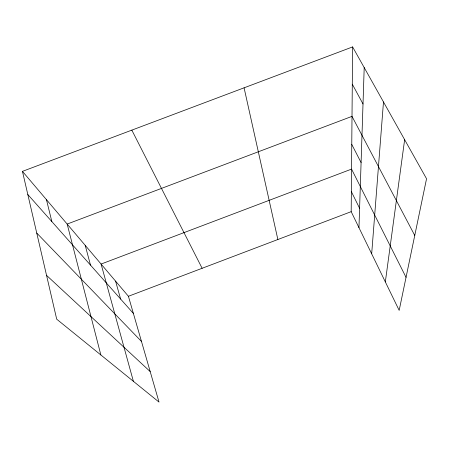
<?xml version="1.0" encoding="UTF-8"?>
<svg xmlns="http://www.w3.org/2000/svg" width="449" height="449" viewBox="0 0 449 449"><rect width="100%" height="100%" fill="white"/><g stroke="black" fill="none" stroke-linecap="round" stroke-linejoin="round"><path stroke-width="0.67" d="M352.611 46.915L426.55 178.747L399.172 310.377L351.185 211.664L352.611 46.915L22.45 171.361L56.709 319.194L159.019 402.085L128.42 296.278L22.45 171.361M358.959 227.649L364.206 67.586M371.677 253.808L383.485 101.968M385.337 281.91L404.639 139.684M128.42 296.278L351.185 211.664M46.556 275.366L150.196 371.57M36.751 233.065L141.48 341.442M27.821 194.524L133.375 313.408M352.291 84.182L363.011 103.966M414.753 235.467L352.01 116.358L67.165 224.068L100.851 354.957M351.769 144.421L361.091 162.555M131.826 130.131L202.129 268.283M406.042 277.336L351.556 169.11L101.087 264.057L133.387 381.313M351.359 191.628L359.593 208.285M115.556 281.108L120.629 299.051M85.215 245.345L90.496 265.118M46.455 199.659L51.843 221.587M244.082 87.824L277.869 239.513"/></g></svg>
